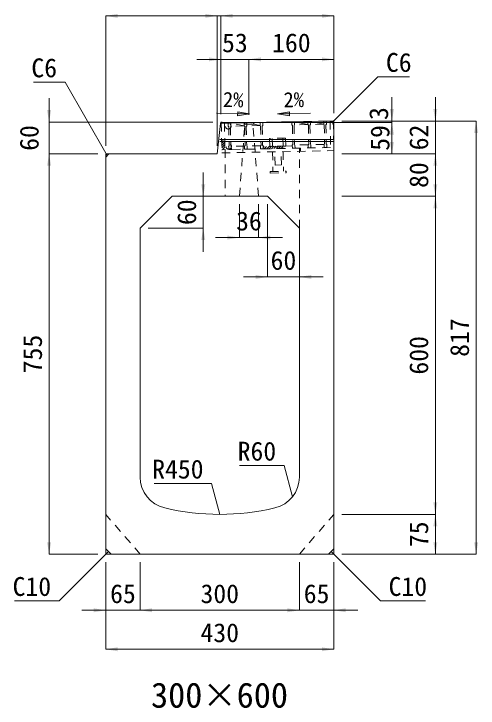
# Model space of a CAD drawing. Units: millimetres at full size; some dimension numbers follow another scale. Extents: x -3301 to 90699, y 107523 to 139162.
# Drawn here: x 16497 to 17372, y 133094 to 134404 of the extents above; entities that cross this region are included whole.
import ezdxf
from ezdxf.enums import TextEntityAlignment as Align

# ---------------------------------------------------------------- set-up
doc = ezdxf.new("R2010")
doc.units = ezdxf.units.MM
doc.header["$LTSCALE"] = 21
doc.header["$PDMODE"] = 32
doc.header["$PDSIZE"] = 10.5
doc.linetypes.add('USER1', pattern=[1.35, 0.75, -0.6])
for name, color, linetype, lineweight in [('0_2', 7, 'USER1', 9), ('寸法線', 7, 'Continuous', 9), ('引出線', 4, 'Continuous', 9), ('本体', 2, 'Continuous', 9), ('補助線', 8, 'Continuous', 13), ('ｸﾞﾚｰﾁﾝｸﾞ', 7, 'USER1', 9)]:
    doc.layers.add(name, color=color, linetype=linetype, lineweight=lineweight)
doc.styles.add('ＭＳ ゴシック', font='')
doc.styles.get('ＭＳ ゴシック').set_extended_font_data('MS Gothic')

# ---------------------------------------------------------------- blocks, each defined once
blk = doc.blocks.new('filled_arrow')
at = {"color": 0, "linetype": 'Continuous', "lineweight": -2}
blk.add_solid([(7.5, 1.25), (0, 0), (7.5, -1.25)], dxfattribs=at)

msp = doc.modelspace()

# ---------------------------------------------------------------- hatches: boundary and pattern name
at = {"layer": '引出線'}
for points in [[(16919.19, 134219.13), (16919.04, 134211.63), (16941.61, 134214.93)], [(17016.55, 134219.13), (17016.7, 134211.63), (16994.13, 134214.93)]]:
    msp.add_hatch(color=256, dxfattribs=at).paths.add_polyline_path(points)
at = {"layer": 'ｸﾞﾚｰﾁﾝｸﾞ'}
h = msp.add_hatch(dxfattribs=at)
h.set_pattern_fill('USER', color=256, style=0, pattern_type=2)
h.set_pattern_definition([(46.14576, (16364.24, 133819.99), (-2.28951, 2.19972), [75, -60])])
h.paths.add_polyline_path([(16888.31, 134197.53), (16894.31, 134197.65), (16895.31, 134147.66), (16889.31, 134147.54)])
h = msp.add_hatch(dxfattribs=at)
h.set_pattern_fill('USER', color=256, style=0, pattern_type=2)
h.set_pattern_definition([(46.14576, (16461.22, 133821.93), (-2.28951, 2.19972), [75, -60])])
h.paths.add_polyline_path([(16967.29, 134149.1), (16967.2, 134153.6), (17002.7, 134154.3), (17017.69, 134154.6), (17022.19, 134154.69), (17022.28, 134150.2), (17002.79, 134149.81)])

# ---------------------------------------------------------------- linework, layer by layer
at = {"layer": '0_2'}
for p, q in [((16929.91, 134198.78), (16932.73, 134195.72)), ((16950.91, 134198.78), (16948.09, 134195.72)), ((16922.41, 134059.63), (16932.73, 134195.72)), ((16932.73, 134195.72), (16948.09, 134195.72)), ((16958.41, 134059.63), (16948.09, 134195.72))]:
    msp.add_line(p, q, dxfattribs=at)
at = {"layer": '寸法線'}
for p, q in [((16670.41, 134399.96), (16880.41, 134399.96)), ((16670.41, 134154.63), (16670.41, 134399.96)), ((16835.41, 134399.96), (16932.41, 134399.96)), ((16880.41, 134154.63), (16880.41, 134399.96)), ((16880.41, 134154.63), (16880.41, 134399.96)), ((16887.41, 134214.63), (16887.41, 134399.96)), ((16887.41, 134399.96), (17100.41, 134399.96)), ((16887.41, 134214.63), (16887.41, 134399.96)), ((17100.41, 134216.63), (17100.41, 134399.96)), ((16842.41, 134317.94), (16985.41, 134317.94)), ((16887.41, 134214.63), (16887.41, 134317.94)), ((16940.41, 134213.57), (16940.41, 134317.94)), ((16940.41, 134317.94), (17100.41, 134317.94)), ((16940.41, 134213.57), (16940.41, 134317.94)), ((17100.41, 134216.63), (17100.41, 134317.94)), ((16563.66, 134244.63), (16563.66, 134094.63)), ((17209.91, 134246.63), (17209.91, 134153.57)), ((17291.76, 134246.63), (17291.76, 134094.63)), ((16872.41, 134199.63), (16563.66, 134199.63)), ((16955.41, 134198.57), (17209.91, 134198.57)), ((16955.41, 134198.57), (17209.91, 134198.57)), ((17115.41, 134201.63), (17209.91, 134201.63)), ((17115.41, 134201.63), (17368.63, 134201.63)), ((17115.41, 134201.63), (17291.76, 134201.63)), ((17209.91, 134198.57), (17209.91, 134139.63)), ((17368.63, 134201.63), (17368.63, 133384.63)), ((16655.41, 134139.63), (16563.66, 134139.63)), ((16563.66, 134139.63), (16563.66, 133384.63)), ((16655.41, 134139.63), (16563.66, 134139.63)), ((17115.41, 134139.63), (17209.91, 134139.63)), ((17115.41, 134139.63), (17291.76, 134139.63)), ((17115.41, 134139.63), (17291.76, 134139.63)), ((17291.76, 134139.63), (17291.76, 134059.63)), ((16854.3, 134104.63), (16854.3, 133954.63)), ((16810.41, 134059.63), (16854.3, 134059.63)), ((17115.41, 134059.63), (17291.76, 134059.63)), ((17115.41, 134059.63), (17291.76, 134059.63)), ((17291.76, 134059.63), (17291.76, 133459.63)), ((16922.41, 134044.63), (16922.41, 133981.79)), ((16958.41, 134044.63), (16958.41, 133981.79)), ((16975.41, 134044.63), (16975.41, 133907.51)), ((16750.41, 133999.63), (16854.3, 133999.63)), ((16877.41, 133981.79), (17003.41, 133981.79)), ((17035.41, 133984.63), (17035.41, 133907.51)), ((16930.41, 133907.51), (17080.41, 133907.51)), ((17115.41, 133459.63), (17291.76, 133459.63)), ((17115.41, 133459.63), (17291.76, 133459.63)), ((17291.76, 133459.63), (17291.76, 133384.63)), ((16655.41, 133384.63), (16563.66, 133384.63)), ((17115.41, 133384.63), (17291.76, 133384.63)), ((17115.41, 133384.63), (17368.63, 133384.63)), ((16670.41, 133369.63), (16670.41, 133278.8)), ((16670.41, 133369.63), (16670.41, 133205.2)), ((16735.41, 133369.63), (16735.41, 133278.8)), ((16735.41, 133369.63), (16735.41, 133278.8)), ((17035.41, 133369.63), (17035.41, 133278.8)), ((17035.41, 133369.63), (17035.41, 133278.8)), ((17100.41, 133369.63), (17100.41, 133278.8)), ((17100.41, 133369.63), (17100.41, 133205.2)), ((16625.41, 133278.8), (16780.41, 133278.8)), ((16735.41, 133278.8), (17035.41, 133278.8)), ((16990.41, 133278.8), (17145.41, 133278.8)), ((16670.41, 133205.2), (17100.41, 133205.2))]:
    msp.add_line(p, q, dxfattribs=at)
at = {"layer": '引出線'}
for p, q in [((16879.5, 134216.17), (16941.61, 134214.93)), ((17056.23, 134216.17), (16994.13, 134214.93))]:
    msp.add_line(p, q, dxfattribs=at)
for points in [[(17097.41, 134198.71), (17183.66, 134284.95), (17242.82, 134284.95)], [(16673.41, 134136.69), (16593.72, 134274.72), (16534.55, 134274.72)], [(17022.48, 133492.95), (17006.74, 133551.69), (16922.83, 133551.69)], [(16885.41, 133459.63), (16869.82, 133517.84), (16761.54, 133517.84)], [(16675.41, 133389.63), (16582.57, 133296.4), (16498.28, 133296.4)], [(17095.41, 133389.63), (17188.64, 133296.4), (17272.93, 133296.4)]]:
    msp.add_lwpolyline(points, dxfattribs=at)
at = {"layer": '引出線', "lineweight": 13}
for points in [[(16919.19, 134219.13), (16919.04, 134211.63), (16941.61, 134214.93)], [(17016.55, 134219.13), (17016.7, 134211.63), (16994.13, 134214.93)]]:
    msp.add_lwpolyline(points, close=True, dxfattribs=at)
at = {"layer": '本体', "lineweight": 13}
for p, q in [((16887.1, 134196.92), (16880.41, 134139.63)), ((16890.14, 134199.57), (16940.41, 134198.57)), ((16940.41, 134198.57), (17094.41, 134201.51)), ((17100.41, 134195.63), (17094.41, 134201.51)), ((17100.41, 133394.63), (17100.41, 134195.63)), ((16676.41, 134139.63), (16670.41, 134133.63)), ((16670.41, 134133.63), (16670.41, 133394.63)), ((16676.41, 134139.63), (16880.41, 134139.63)), ((16735.41, 133999.63), (16795.41, 134059.63)), ((16795.41, 134059.63), (16975.41, 134059.63)), ((16975.41, 134059.63), (17035.41, 133999.63)), ((16735.41, 133999.63), (16735.41, 133530.15)), ((17035.41, 133530.16), (17035.41, 133999.63)), ((16680.41, 133384.63), (16670.41, 133394.63)), ((17090.41, 133384.63), (17100.41, 133394.63)), ((16680.41, 133384.63), (17090.41, 133384.63))]:
    msp.add_line(p, q, dxfattribs=at)
at = {"layer": '本体', "color": 4}
for p, q in [((17100.41, 134166.76), (16885.33, 134166.76)), ((17100.41, 134162.76), (16885.33, 134162.76))]:
    msp.add_line(p, q, dxfattribs=at)
at = {"layer": '本体', "linetype": 'USER1'}
for p, q in [((16895.31, 134147.66), (16895.31, 134059.63)), ((17035.41, 133999.63), (17035.41, 134150.46))]:
    msp.add_line(p, q, dxfattribs=at)
at = {"layer": '本体', "color": 7, "linetype": 'USER1'}
for p, q in [((16735.41, 133384.63), (16670.41, 133459.63)), ((17035.41, 133384.63), (17100.41, 133459.63))]:
    msp.add_line(p, q, dxfattribs=at)
at = {"layer": '本体', "lineweight": 13}
for centre, radius, start, end in [((16890.08, 134196.57), 3, 88.85438, 173.34557), ((16795.41, 133530.15), 60, 180, 256.65779), ((16975.41, 133530.16), 60, 283.34251, 0), ((16885.41, 133909.63), 450, 256.65779, 283.34251)]:
    msp.add_arc(centre, radius, start, end, dxfattribs=at)
at = {"layer": '補助線'}
for p, q in [((16887.1, 134196.92), (16887.41, 134199.63)), ((16890.14, 134199.57), (16887.41, 134199.63)), ((17094.41, 134201.51), (17100.41, 134201.63)), ((17100.41, 134195.63), (17100.41, 134201.63)), ((16670.41, 134133.63), (16670.41, 134139.63)), ((16676.41, 134139.63), (16670.41, 134139.63)), ((16670.41, 133394.63), (16670.41, 133384.63)), ((17100.41, 133394.63), (17100.41, 133384.63)), ((16680.41, 133384.63), (16670.41, 133384.63)), ((17090.41, 133384.63), (17100.41, 133384.63))]:
    msp.add_line(p, q, dxfattribs=at)
at = {"layer": 'ｸﾞﾚｰﾁﾝｸﾞ'}
for p, q in [((16888.31, 134197.53), (17099.27, 134201.75)), ((16888.31, 134197.53), (16889.43, 134141.54)), ((16894.31, 134197.65), (16895.31, 134147.66)), ((16901.31, 134197.79), (17086.27, 134201.49)), ((16906.3, 134197.89), (16901.31, 134197.79)), ((16906.3, 134197.89), (16901.31, 134197.79)), ((16906.3, 134197.89), (16901.31, 134197.79)), ((16901.43, 134191.79), (16901.31, 134197.79)), ((16901.31, 134197.79), (16901.43, 134191.79)), ((16901.31, 134197.79), (16901.43, 134191.79)), ((16901.31, 134197.79), (16901.43, 134191.79)), ((16901.31, 134197.79), (16901.43, 134191.79)), ((16901.31, 134197.79), (16901.43, 134191.79)), ((16901.31, 134197.79), (16901.43, 134191.79)), ((16931.42, 134192.39), (16906.3, 134197.89)), ((16906.3, 134197.89), (16906.42, 134191.89)), ((16906.3, 134197.89), (16906.42, 134191.89)), ((16906.3, 134197.89), (16906.42, 134191.89)), ((16936.3, 134198.49), (16931.3, 134198.39)), ((16936.3, 134198.49), (16931.3, 134198.39)), ((16936.3, 134198.49), (16931.3, 134198.39)), ((16931.3, 134198.39), (16931.42, 134192.39)), ((16931.3, 134198.39), (16931.42, 134192.39)), ((16931.3, 134198.39), (16931.42, 134192.39)), ((16961.41, 134192.99), (16936.3, 134198.49)), ((16936.3, 134198.49), (16936.42, 134192.49)), ((16936.3, 134198.49), (16936.42, 134192.49)), ((16936.3, 134198.49), (16936.42, 134192.49)), ((16966.29, 134199.09), (16961.29, 134198.99)), ((16966.29, 134199.09), (16961.29, 134198.99)), ((16966.29, 134199.09), (16961.29, 134198.99)), ((16961.29, 134198.99), (16961.41, 134192.99)), ((16961.29, 134198.99), (16961.41, 134192.99)), ((16961.29, 134198.99), (16961.41, 134192.99)), ((16966.29, 134199.09), (16966.41, 134193.09)), ((16966.29, 134199.09), (16966.41, 134193.09)), ((16966.29, 134199.09), (16966.41, 134193.09)), ((17021.28, 134200.19), (17021.4, 134194.19)), ((17021.28, 134200.19), (17021.4, 134194.19)), ((17021.28, 134200.19), (17021.4, 134194.19)), ((17026.28, 134200.29), (17026.4, 134194.29)), ((17026.28, 134200.29), (17026.4, 134194.29)), ((17026.28, 134200.29), (17026.4, 134194.29)), ((17051.4, 134194.79), (17026.28, 134200.29)), ((17051.28, 134200.79), (17051.4, 134194.79)), ((17051.28, 134200.79), (17051.4, 134194.79)), ((17051.28, 134200.79), (17051.4, 134194.79)), ((17056.27, 134200.89), (17056.39, 134194.89)), ((17056.27, 134200.89), (17056.39, 134194.89)), ((17056.27, 134200.89), (17056.39, 134194.89)), ((17081.39, 134195.39), (17056.27, 134200.89)), ((17086.27, 134201.49), (17081.27, 134201.39)), ((17086.27, 134201.49), (17081.27, 134201.39)), ((17086.27, 134201.49), (17081.27, 134201.39)), ((17081.27, 134201.39), (17081.39, 134195.39)), ((17081.27, 134201.39), (17081.39, 134195.39)), ((17081.27, 134201.39), (17081.39, 134195.39)), ((17086.27, 134201.49), (17086.39, 134195.49)), ((17086.27, 134201.49), (17086.39, 134195.49)), ((17086.27, 134201.49), (17086.39, 134195.49)), ((17093.27, 134201.63), (17094.27, 134151.64)), ((17099.27, 134201.75), (17100.39, 134145.76)), ((16901.43, 134191.79), (16902.45, 134190.81)), ((16901.43, 134191.79), (16902.45, 134190.81)), ((16901.43, 134191.79), (16902.45, 134190.81)), ((16902.45, 134190.81), (16903.16, 134154.81)), ((16902.45, 134190.81), (16903.16, 134154.81)), ((16902.45, 134190.81), (16903.16, 134154.81)), ((16906.42, 134191.89), (16905.44, 134190.87)), ((16906.42, 134191.89), (16905.44, 134190.87)), ((16906.42, 134191.89), (16905.44, 134190.87)), ((16905.44, 134190.87), (16906.16, 134154.87)), ((16905.44, 134190.87), (16906.16, 134154.87)), ((16905.44, 134190.87), (16906.16, 134154.87)), ((16931.42, 134192.39), (16906.42, 134191.89)), ((16931.42, 134192.39), (16932.44, 134191.41)), ((16931.42, 134192.39), (16932.44, 134191.41)), ((16931.42, 134192.39), (16932.44, 134191.41)), ((16932.44, 134191.41), (16933.16, 134155.41)), ((16932.44, 134191.41), (16933.16, 134155.41)), ((16932.44, 134191.41), (16933.16, 134155.41)), ((16936.42, 134192.49), (16935.44, 134191.47)), ((16936.42, 134192.49), (16935.44, 134191.47)), ((16936.42, 134192.49), (16935.44, 134191.47)), ((16935.44, 134191.47), (16936.16, 134155.47)), ((16935.44, 134191.47), (16936.16, 134155.47)), ((16935.44, 134191.47), (16936.16, 134155.47)), ((16961.41, 134192.99), (16936.42, 134192.49)), ((16961.41, 134192.99), (16962.43, 134192.01)), ((16961.41, 134192.99), (16962.43, 134192.01)), ((16961.41, 134192.99), (16962.43, 134192.01)), ((16962.43, 134192.01), (16963.15, 134156.01)), ((16962.43, 134192.01), (16963.15, 134156.01)), ((16962.43, 134192.01), (16963.15, 134156.01)), ((16966.41, 134193.09), (16965.43, 134192.07)), ((16966.41, 134193.09), (16965.43, 134192.07)), ((16966.41, 134193.09), (16965.43, 134192.07)), ((16965.43, 134192.07), (16966.15, 134156.07)), ((16965.43, 134192.07), (16966.15, 134156.07)), ((16965.43, 134192.07), (16966.15, 134156.07)), ((17021.4, 134194.19), (17022.42, 134193.21)), ((17021.4, 134194.19), (17022.42, 134193.21)), ((17021.4, 134194.19), (17022.42, 134193.21)), ((17022.42, 134193.21), (17023.14, 134157.21)), ((17022.42, 134193.21), (17023.14, 134157.21)), ((17022.42, 134193.21), (17023.14, 134157.21)), ((17026.4, 134194.29), (17025.42, 134193.27)), ((17026.4, 134194.29), (17025.42, 134193.27)), ((17026.4, 134194.29), (17025.42, 134193.27)), ((17025.42, 134193.27), (17026.14, 134157.27)), ((17025.42, 134193.27), (17026.14, 134157.27)), ((17025.42, 134193.27), (17026.14, 134157.27)), ((17051.4, 134194.79), (17026.4, 134194.29)), ((17051.4, 134194.79), (17052.42, 134193.81)), ((17051.4, 134194.79), (17052.42, 134193.81)), ((17051.4, 134194.79), (17052.42, 134193.81)), ((17052.42, 134193.81), (17053.13, 134157.81)), ((17052.42, 134193.81), (17053.13, 134157.81)), ((17052.42, 134193.81), (17053.13, 134157.81)), ((17056.39, 134194.89), (17055.41, 134193.87)), ((17056.39, 134194.89), (17055.41, 134193.87)), ((17056.39, 134194.89), (17055.41, 134193.87)), ((17055.41, 134193.87), (17056.13, 134157.87)), ((17055.41, 134193.87), (17056.13, 134157.87)), ((17055.41, 134193.87), (17056.13, 134157.87)), ((17081.39, 134195.39), (17056.39, 134194.89)), ((17081.39, 134195.39), (17082.41, 134194.41)), ((17081.39, 134195.39), (17082.41, 134194.41)), ((17081.39, 134195.39), (17082.41, 134194.41)), ((17082.41, 134194.41), (17083.13, 134158.41)), ((17082.41, 134194.41), (17083.13, 134158.41)), ((17082.41, 134194.41), (17083.13, 134158.41)), ((17086.39, 134195.49), (17085.41, 134194.47)), ((17086.39, 134195.49), (17085.41, 134194.47)), ((17086.39, 134195.49), (17085.41, 134194.47)), ((17085.41, 134194.47), (17086.13, 134158.47)), ((17085.41, 134194.47), (17086.13, 134158.47)), ((17085.41, 134194.47), (17086.13, 134158.47)), ((17009.39, 134169.44), (16979.4, 134168.84)), ((16979.4, 134168.84), (16979.7, 134153.85)), ((16984.4, 134168.94), (16984.7, 134153.95)), ((17004.39, 134169.34), (17004.69, 134154.34)), ((17009.39, 134169.44), (17009.69, 134154.44)), ((17027.16, 134156.29), (17026.14, 134157.27)), ((17027.16, 134156.29), (17026.14, 134157.27)), ((17027.16, 134156.29), (17026.14, 134157.27)), ((17052.16, 134156.79), (17053.13, 134157.81)), ((17052.16, 134156.79), (17053.13, 134157.81)), ((17052.16, 134156.79), (17053.13, 134157.81)), ((17057.15, 134156.89), (17056.13, 134157.87)), ((17057.15, 134156.89), (17056.13, 134157.87)), ((17057.15, 134156.89), (17056.13, 134157.87)), ((17082.15, 134157.39), (17057.15, 134156.89)), ((17082.15, 134157.39), (17083.13, 134158.41)), ((17082.15, 134157.39), (17083.13, 134158.41)), ((17082.15, 134157.39), (17083.13, 134158.41)), ((17082.27, 134151.4), (17082.15, 134157.39)), ((17082.27, 134151.4), (17082.15, 134157.39)), ((17082.27, 134151.4), (17082.15, 134157.39)), ((17087.15, 134157.49), (17086.13, 134158.47)), ((17087.15, 134157.49), (17086.13, 134158.47)), ((17087.15, 134157.49), (17086.13, 134158.47)), ((17087.27, 134151.5), (17087.15, 134157.49)), ((17087.27, 134151.5), (17087.15, 134157.49)), ((17087.27, 134151.5), (17087.15, 134157.49)), ((17094.27, 134151.64), (16889.31, 134147.54)), ((16889.43, 134141.54), (17100.39, 134145.76)), ((16902.19, 134153.8), (16903.16, 134154.81)), ((16902.19, 134153.8), (16903.16, 134154.81)), ((16902.19, 134153.8), (16903.16, 134154.81)), ((16902.31, 134147.8), (16902.19, 134153.8)), ((16902.31, 134147.8), (16902.19, 134153.8)), ((16902.31, 134147.8), (16902.19, 134153.8)), ((16902.31, 134147.8), (16902.19, 134153.8)), ((16902.31, 134147.8), (16902.19, 134153.8)), ((16902.31, 134147.8), (16902.19, 134153.8)), ((16907.3, 134147.9), (16902.31, 134147.8)), ((16907.3, 134147.9), (16902.31, 134147.8)), ((16907.3, 134147.9), (16902.31, 134147.8)), ((16907.18, 134153.9), (16906.16, 134154.87)), ((16907.18, 134153.9), (16906.16, 134154.87)), ((16907.18, 134153.9), (16906.16, 134154.87)), ((16932.18, 134154.39), (16907.18, 134153.9)), ((16907.3, 134147.9), (16907.18, 134153.9)), ((16907.3, 134147.9), (16907.18, 134153.9)), ((16907.3, 134147.9), (16907.18, 134153.9)), ((16932.18, 134154.39), (16933.16, 134155.41)), ((16932.18, 134154.39), (16933.16, 134155.41)), ((16932.18, 134154.39), (16933.16, 134155.41)), ((16932.3, 134148.4), (16932.18, 134154.39)), ((16932.3, 134148.4), (16932.18, 134154.39)), ((16932.3, 134148.4), (16932.18, 134154.39)), ((16937.3, 134148.5), (16932.3, 134148.4)), ((16937.3, 134148.5), (16932.3, 134148.4)), ((16937.3, 134148.5), (16932.3, 134148.4)), ((16937.18, 134154.49), (16936.16, 134155.47)), ((16937.18, 134154.49), (16936.16, 134155.47)), ((16937.18, 134154.49), (16936.16, 134155.47)), ((16962.17, 134154.99), (16937.18, 134154.49)), ((16937.3, 134148.5), (16937.18, 134154.49)), ((16937.3, 134148.5), (16937.18, 134154.49)), ((16937.3, 134148.5), (16937.18, 134154.49)), ((16962.17, 134154.99), (16963.15, 134156.01)), ((16962.17, 134154.99), (16963.15, 134156.01)), ((16962.17, 134154.99), (16963.15, 134156.01)), ((16962.29, 134149), (16962.17, 134154.99)), ((16962.29, 134149), (16962.17, 134154.99)), ((16962.29, 134149), (16962.17, 134154.99)), ((16967.29, 134149.1), (16962.29, 134149)), ((16967.29, 134149.1), (16962.29, 134149)), ((16967.29, 134149.1), (16962.29, 134149)), ((16967.17, 134155.09), (16966.15, 134156.07)), ((16967.17, 134155.09), (16966.15, 134156.07)), ((16967.17, 134155.09), (16966.15, 134156.07)), ((16967.29, 134149.1), (16967.17, 134155.09)), ((16967.29, 134149.1), (16967.17, 134155.09)), ((16967.29, 134149.1), (16967.17, 134155.09)), ((17022.19, 134154.69), (16967.2, 134153.6)), ((17009.69, 134154.44), (16979.7, 134153.85)), ((17022.16, 134156.19), (17023.14, 134157.21)), ((17022.16, 134156.19), (17023.14, 134157.21)), ((17022.16, 134156.19), (17023.14, 134157.21)), ((17022.28, 134150.2), (17022.16, 134156.19)), ((17022.28, 134150.2), (17022.16, 134156.19)), ((17022.28, 134150.2), (17022.16, 134156.19)), ((17027.28, 134150.3), (17022.28, 134150.2)), ((17027.28, 134150.3), (17022.28, 134150.2)), ((17027.28, 134150.3), (17022.28, 134150.2)), ((17052.16, 134156.79), (17027.16, 134156.29)), ((17027.28, 134150.3), (17027.16, 134156.29)), ((17027.28, 134150.3), (17027.16, 134156.29)), ((17027.28, 134150.3), (17027.16, 134156.29)), ((17037.28, 134150.5), (17037.4, 134144.5)), ((17052.28, 134150.8), (17052.16, 134156.79)), ((17052.28, 134150.8), (17052.16, 134156.79)), ((17052.28, 134150.8), (17052.16, 134156.79)), ((17057.27, 134150.9), (17052.28, 134150.8)), ((17057.27, 134150.9), (17052.28, 134150.8)), ((17057.27, 134150.9), (17052.28, 134150.8)), ((17057.27, 134150.9), (17057.15, 134156.89)), ((17057.27, 134150.9), (17057.15, 134156.89)), ((17057.27, 134150.9), (17057.15, 134156.89)), ((17087.27, 134151.5), (17082.27, 134151.4)), ((17087.27, 134151.5), (17082.27, 134151.4)), ((17087.27, 134151.5), (17082.27, 134151.4)), ((17100.39, 134145.76), (17100.29, 134150.76)), ((16984.91, 134143.45), (16985.65, 134106.45)), ((16989.91, 134118.43), (16988.91, 134143.41)), ((17001.9, 134118.91), (17000.9, 134143.89)), ((17004.9, 134143.85), (17005.64, 134106.85)), ((17001.9, 134118.91), (16989.91, 134118.43)), ((16980.65, 134106.35), (17010.64, 134106.95)), ((16980.71, 134103.36), (16980.65, 134106.35)), ((17010.7, 134103.96), (17010.64, 134106.95)), ((16980.71, 134103.36), (17010.7, 134103.96))]:
    msp.add_line(p, q, dxfattribs=at)
for p in [(16901.43, 134191.79), (16902.19, 134153.8)]:
    msp.add_point(p, dxfattribs=at)

# ---------------------------------------------------------------- block references
at = {"layer": '寸法線', "xscale": 3, "yscale": 3}
for p in [(16670.41, 134399.96), (16887.41, 134399.96), (16887.41, 134399.96), (16940.41, 134317.94), (16940.41, 134317.94), (16958.41, 133981.79), (17035.41, 133907.51), (16735.41, 133278.8), (16735.41, 133278.8), (17100.41, 133278.8), (16670.41, 133205.2)]:
    msp.add_blockref('filled_arrow', p, dxfattribs=at)
for p, rotation in [((16880.41, 134399.96), 180), ((16880.41, 134399.96), 180), ((17100.41, 134399.96), 180), ((16887.41, 134317.94), 180), ((17100.41, 134317.94), 180), ((17209.91, 134201.63), 90), ((17291.76, 134201.63), 90), ((16563.66, 134199.63), 90), ((17209.91, 134198.57), 270), ((17368.63, 134201.63), 270), ((17209.91, 134139.63), 90), ((16563.66, 134139.63), 270), ((16563.66, 134139.63), 270), ((17291.76, 134139.63), 270), ((17291.76, 134139.63), 270), ((16854.3, 134059.63), 90), ((17291.76, 134059.63), 90), ((17291.76, 134059.63), 270), ((16854.3, 133999.63), 270), ((16922.41, 133981.79), 180), ((16975.41, 133907.51), 180), ((17291.76, 133459.63), 90), ((17291.76, 133459.63), 270), ((16563.66, 133384.63), 90), ((17291.76, 133384.63), 90), ((17368.63, 133384.63), 90), ((16670.41, 133278.8), 180), ((17035.41, 133278.8), 180), ((17035.41, 133278.8), 180), ((17100.41, 133205.2), 180)]:
    msp.add_blockref('filled_arrow', p, dxfattribs=dict(at, rotation=rotation))
at = {"layer": '引出線', "xscale": 0.12, "yscale": 0.12}
for p, rotation in [((17097.41, 134198.71), 45), ((16673.41, 134136.69), 120), ((17022.48, 133492.95), 105), ((16885.41, 133459.63), 105), ((16675.41, 133389.63), 225.1), ((17095.41, 133389.63), 315)]:
    msp.add_blockref('filled_arrow', p, dxfattribs=dict(at, rotation=rotation))

# ---------------------------------------------------------------- texts
at = {"layer": '0_2', "style": 'ＭＳ ゴシック'}
msp.add_text('300×600', height=47.47, dxfattribs=at).set_placement((16884.93, 133118.73), align=Align.MIDDLE_CENTER)
at = {"layer": '寸法線', "style": 'ＭＳ ゴシック'}
for s, p in [('53', (16913.91, 134349.19)), ('160', (17020.41, 134349.19)), ('36', (16940.41, 134013.04)), ('60', (17005.41, 133938.76)), ('65', (16702.91, 133310.05)), ('300', (16885.41, 133310.05)), ('65', (17067.91, 133310.05)), ('430', (16885.41, 133236.45))]:
    msp.add_text(s, height=35.6, dxfattribs=at).set_placement(p, align=Align.MIDDLE_CENTER)
for s, p in [('3', (17184.96, 134215.67)), ('60', (16526.16, 134169.63)), ('59', (17187.41, 134169.75)), ('62', (17260.51, 134170.63)), ('80', (17260.51, 134099.63)), ('60', (16823.05, 134029.63)), ('817', (17337.38, 133793.13)), ('755', (16532.41, 133762.13)), ('600', (17260.51, 133759.63)), ('75', (17260.51, 133422.13))]:
    msp.add_text(s, height=35.6, rotation=90, dxfattribs=at).set_placement(p, align=Align.MIDDLE_CENTER)
at = {"layer": '引出線', "style": 'ＭＳ ゴシック'}
for s, p in [('C6', (17198.66, 134329.95)), ('C10', (17203.64, 133341.4))]:
    msp.add_text(s, height=35.6, dxfattribs=at).set_placement(p, align=Align.TOP_LEFT)
for s, p in [('C6', (16578.72, 134319.72)), ('R60', (16991.74, 133596.69)), ('R450', (16854.82, 133562.84)), ('C10', (16567.57, 133341.4))]:
    msp.add_text(s, height=35.6, dxfattribs=at).set_placement(p, align=Align.TOP_RIGHT)
for rotation, p in [(359, (16910.83, 134242.05)), (1, (17024.9, 134242.05))]:
    msp.add_text('2%', height=28.48, rotation=rotation, dxfattribs=at).set_placement(p, align=Align.MIDDLE_CENTER)

doc.saveas('drawing.dxf')
